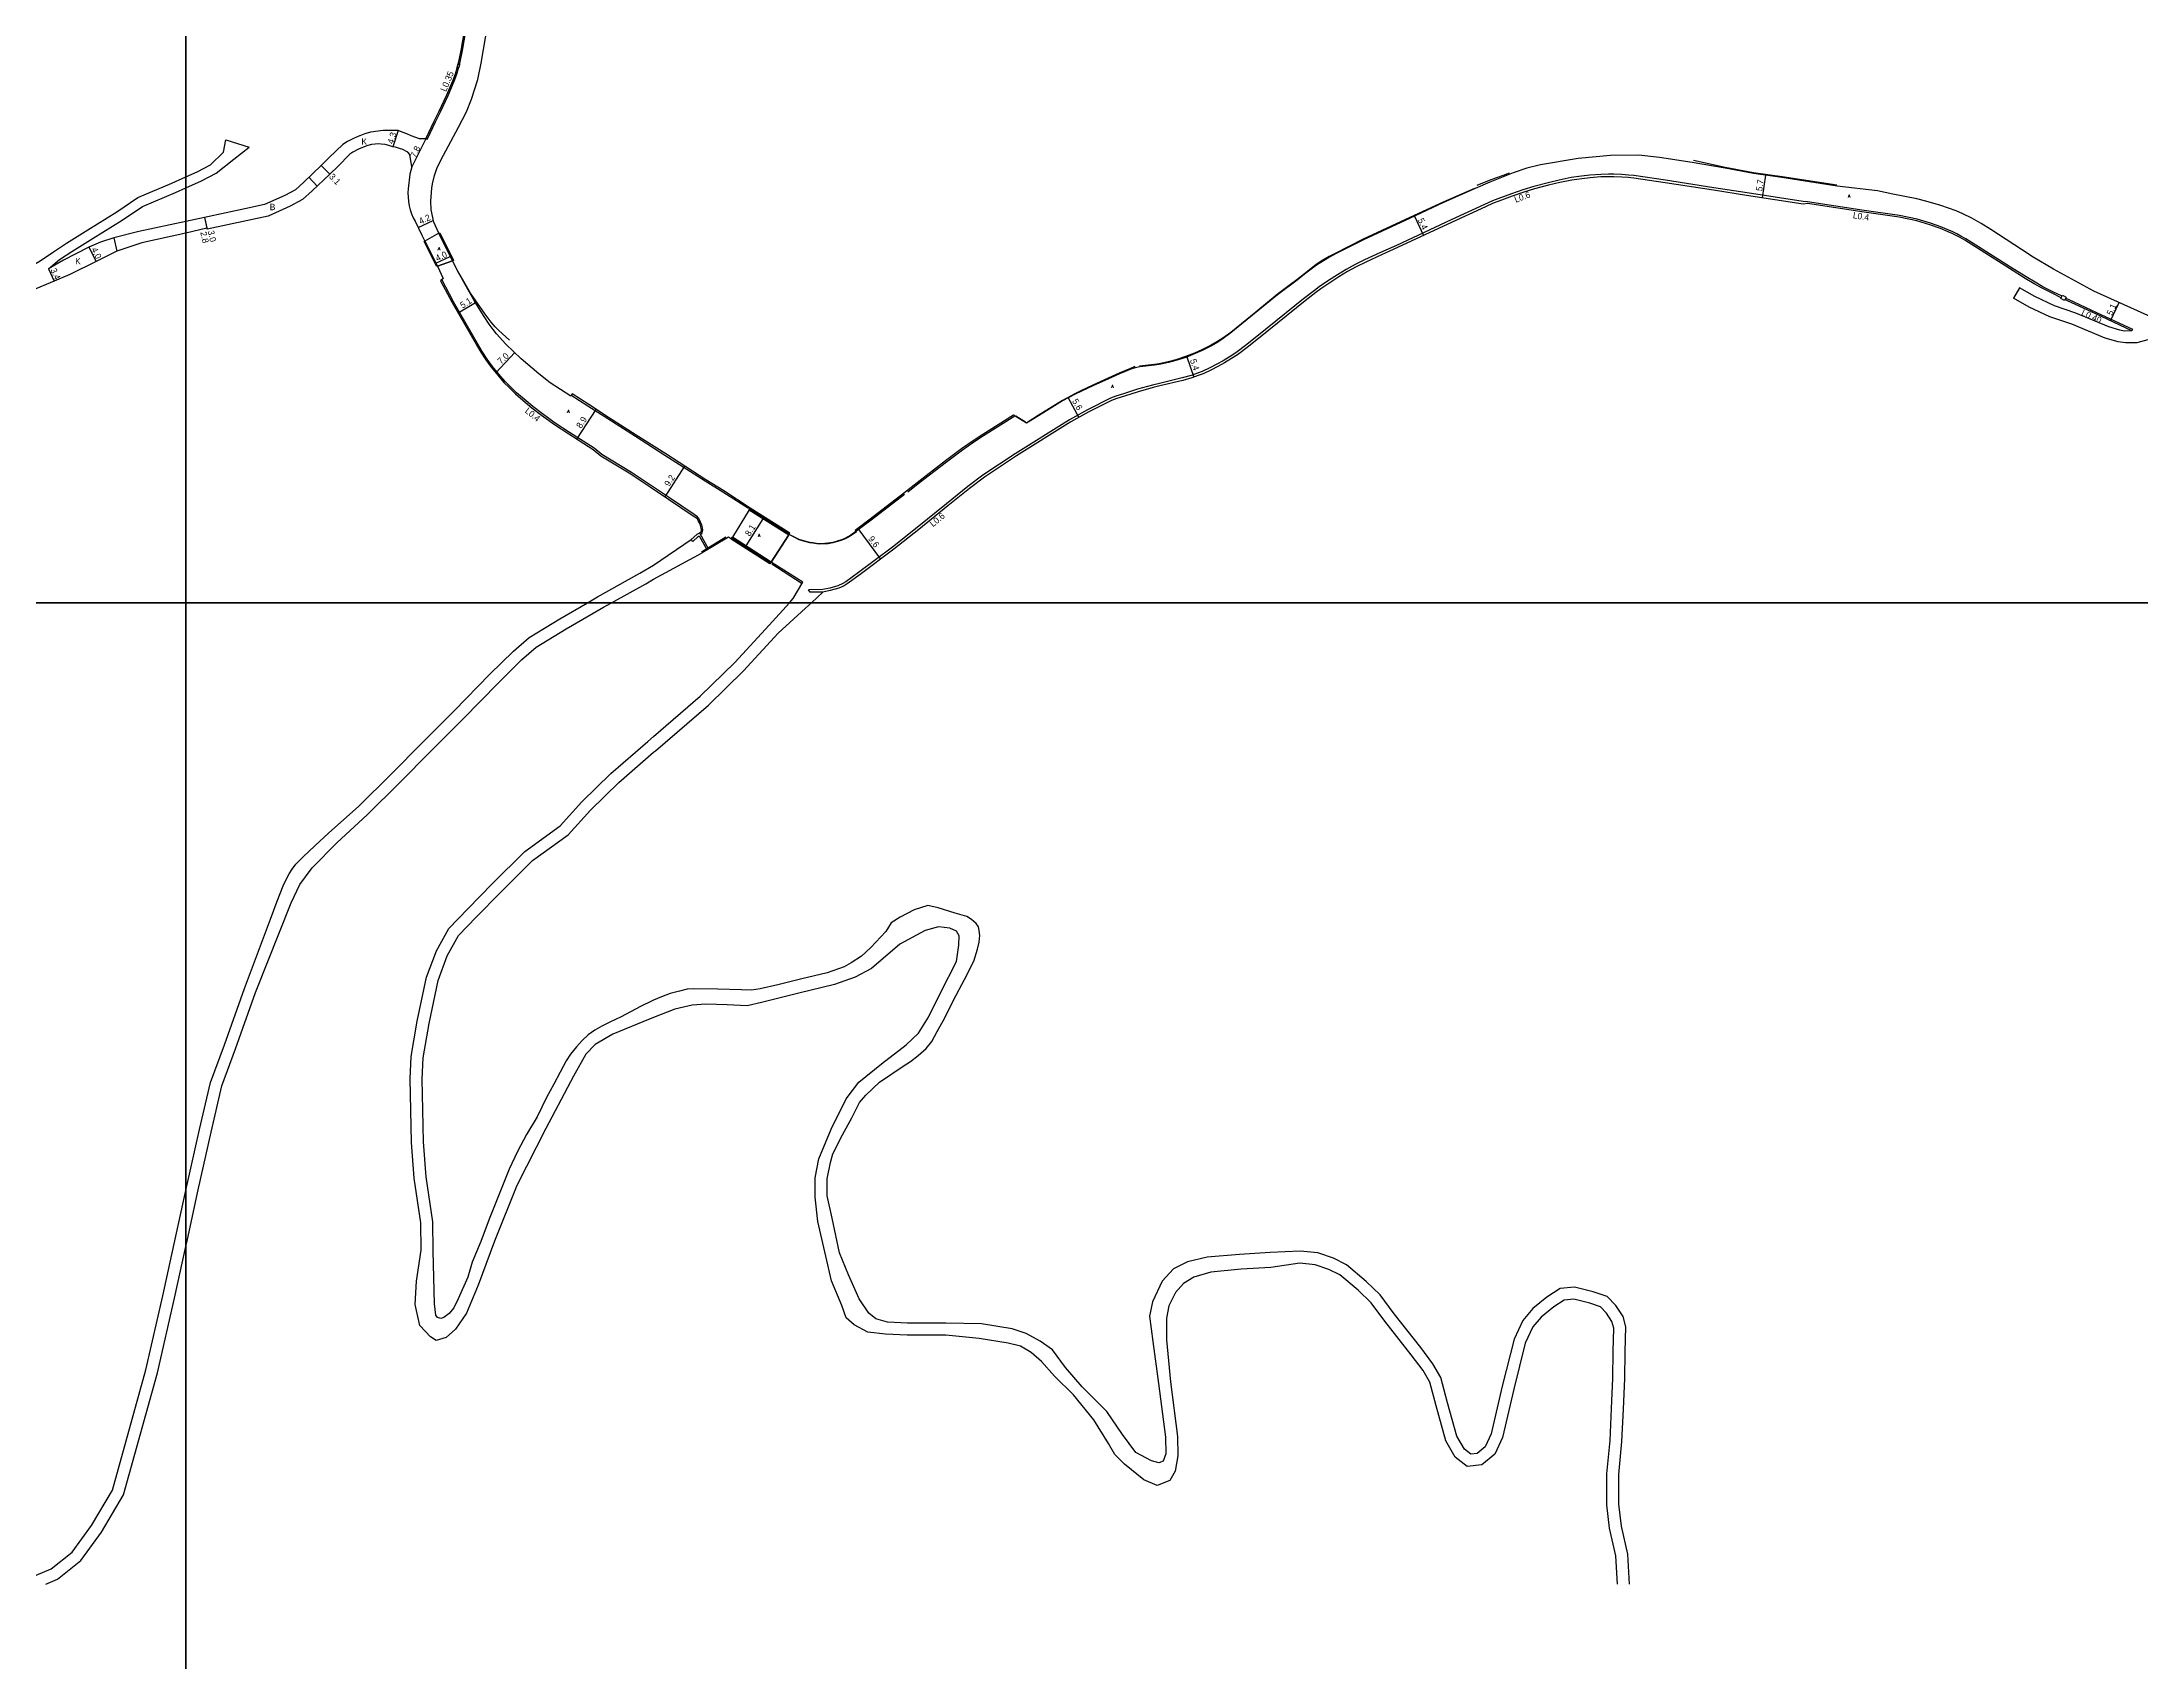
# Model space of a CAD drawing. Header units: metres. Extents: x -20000 to -16000, y -99000 to -96000.
# Drawn here: x -18436 to -17908, y -98066 to -97659 of the extents above; entities that cross this region are included whole.
import ezdxf

# ---------------------------------------------------------------- set-up
doc = ezdxf.new("R2010")
doc.units = ezdxf.units.M
doc.header["$LTSCALE"] = 2.5
for name, color, linetype in [('側溝・桝', 7, 'Continuous'), ('図郭', 7, 'Continuous'), ('幅員', 7, 'Continuous'), ('歩道・分離帯・安全施設', 7, 'Continuous'), ('舗装', 7, 'Continuous'), ('道路', 7, 'Continuous')]:
    doc.layers.add(name, color=color, linetype=linetype)
doc.styles.get("Standard").update_dxf_attribs({"font": ''})
doc.styles.add('YOKO_DECO', font='txt.shx', dxfattribs={"bigfont": 'extfont.shx'})
doc.styles.get('Standard').set_extended_font_data('@MS PGothic')

msp = doc.modelspace()

# ---------------------------------------------------------------- linework, layer by layer
at = {"layer": '側溝・桝'}
for points in [[(-18331.25, -97664.72), (-18331.19, -97664.53), (-18330.51, -97661.27), (-18329.67, -97656.42), (-18328.57, -97648.32), (-18328.95, -97648.26)], [(-18331.49, -97665.53), (-18331.56, -97665.76), (-18331.97, -97667.28), (-18332.68, -97669.06), (-18334.13, -97672.63), (-18336.12, -97676.76), (-18337.35, -97679.23), (-18339.33, -97683.49), (-18339.4, -97683.62), (-18339.73, -97683.46)], [(-17928.45, -97722.98), (-17930.73, -97721.86), (-17933.25, -97720.62), (-17935.2, -97719.47), (-17937.45, -97718.13), (-17941.42, -97715.66), (-17948.53, -97711.12), (-17952.64, -97708.55), (-17953.85, -97707.87), (-17954.86, -97707.34), (-17955.91, -97706.83), (-17956.89, -97706.39), (-17958.89, -97705.58), (-17961.51, -97704.65), (-17964.87, -97703.66), (-17969.31, -97702.72), (-17978.15, -97701.42), (-17992.41, -97699.24), (-17993.53, -97699.18), (-18007.61, -97697.04), (-18015.93, -97695.73), (-18028.11, -97693.85), (-18036.04, -97692.66), (-18037.41, -97692.53), (-18039.08, -97692.41), (-18041.1, -97692.33), (-18042.4, -97692.35), (-18044.4, -97692.39), (-18047.11, -97692.57), (-18049.23, -97692.82), (-18051.8, -97693.18), (-18054.84, -97693.8), (-18057.64, -97694.47), (-18061.17, -97695.43), (-18063.93, -97696.25), (-18066.85, -97697.23), (-18070.23, -97698.48), (-18071.63, -97699.03), (-18073.63, -97699.92), (-18082, -97703.81), (-18095.76, -97710.21), (-18099.77, -97712), (-18103.73, -97713.87), (-18106.11, -97715.05), (-18108.38, -97716.25), (-18110.59, -97717.59), (-18112.83, -97719.06), (-18115.13, -97720.61), (-18116.34, -97721.52), (-18119.1, -97723.67), (-18128.24, -97731.03), (-18133.35, -97735.09), (-18136.09, -97737.21), (-18137.5, -97738.14), (-18139.25, -97739.22), (-18140.9, -97740.08), (-18142.65, -97741), (-18144.58, -97741.89), (-18145.76, -97742.35), (-18147.36, -97742.9), (-18149.58, -97743.53), (-18155.32, -97744.88), (-18157.05, -97745.34), (-18160.8, -97746.37), (-18164.31, -97747.47), (-18166.26, -97748.13), (-18167.59, -97748.64), (-18173.38, -97751.5), (-18177.91, -97754.03), (-18191.57, -97762.59), (-18199.69, -97767.92), (-18203.45, -97770.78), (-18208.86, -97775.19), (-18216.2, -97781.12), (-18222.42, -97786.05), (-18230.91, -97792.4), (-18234.11, -97794.76), (-18234.88, -97795.17), (-18236.14, -97795.78), (-18238.18, -97796.36), (-18239.95, -97796.69), (-18243.53, -97796.76)], [(-18270.85, -97779.32), (-18270.99, -97779.03), (-18271.18, -97778.73), (-18271.42, -97778.4), (-18272.24, -97777.83), (-18278.44, -97773.67), (-18287.98, -97767.27), (-18295.49, -97762.76), (-18297.42, -97761.17), (-18303.55, -97757.22), (-18307.16, -97754.89), (-18310.39, -97752.55), (-18312.83, -97750.69), (-18314.51, -97749.29), (-18316.9, -97747.22), (-18318.49, -97745.68), (-18319.78, -97744.4), (-18321.32, -97742.58), (-18322.98, -97740.61), (-18324.32, -97738.76), (-18325.52, -97736.87), (-18326.37, -97735.42), (-18332.72, -97724.36), (-18335.69, -97718.8)], [(-17927.56, -97723.43), (-17926.91, -97723.75), (-17919.75, -97727.05), (-17910.74, -97731.29), (-17910.8, -97731.41)], [(-17910.8, -97731.41), (-17910.93, -97731.66)], [(-18270.71, -97782.82), (-18270.32, -97782.62), (-18270.11, -97781.69), (-18270.17, -97781.22), (-18270.26, -97780.83), (-18270.36, -97780.45), (-18270.49, -97780.06), (-18270.66, -97779.73)], [(-18272.58, -97784.58), (-18272.98, -97784.09)], [(-18272.58, -97784.58), (-18271.24, -97783.36), (-18270.98, -97783.23), (-18269, -97786.77)], [(-18270.9, -97782.47), (-18268.63, -97786.54)], [(-18239.89, -97797.31), (-18243.09, -97797.37), (-18243.53, -97796.76)]]:
    msp.add_lwpolyline(points, dxfattribs=at)
for points in [[(-18331.61, -97664.61), (-18331.2, -97664.73), (-18331.44, -97665.54), (-18331.85, -97665.42)], [(-17928.33, -97722.73), (-17927.43, -97723.18), (-17927.85, -97724.02), (-17928.75, -97723.57)], [(-18271.02, -97779.9), (-18270.66, -97779.73), (-18270.85, -97779.32), (-18271.21, -97779.49)]]:
    msp.add_lwpolyline(points, close=True, dxfattribs=at)
at = {"layer": '図郭'}
for points in [[(-19200, -97800), (-18400, -97800), (-18400, -97200), (-19200, -97200)], [(-18400, -97800), (-17600, -97800), (-17600, -97200), (-18400, -97200)], [(-19200, -98400), (-18400, -98400), (-18400, -97800), (-19200, -97800)], [(-18400, -98400), (-17600, -98400), (-17600, -97800), (-18400, -97800)]]:
    msp.add_lwpolyline(points, close=True, dxfattribs=at)
at = {"layer": '幅員', "flags": 128}
for points in [[(-18346.66, -97681.31), (-18347.98, -97685.41)], [(-18339.73, -97683.46), (-18343.18, -97690.46)], [(-18366, -97690.1), (-18363.85, -97692.33)]]:
    msp.add_lwpolyline(points, dxfattribs=at)
at = {"layer": '幅員'}
for points in [[(-18003.69, -97698.27), (-18002.85, -97692.58)], [(-18395.34, -97703.18), (-18394.69, -97706.11)], [(-18395.34, -97703.18), (-18394.74, -97705.92)], [(-18341.64, -97705.69), (-18337.85, -97703.98)], [(-18091.2, -97702.83), (-18088.93, -97707.72)], [(-18424.37, -97710.69), (-18422.6, -97714.27)], [(-18337.17, -97714.71), (-18333.58, -97712.96)], [(-18434.51, -97716.12), (-18433.08, -97719.21)], [(-18331.56, -97727.18), (-18327.25, -97724.53)], [(-17916.22, -97729.17), (-17914.11, -97724.54)], [(-18322.14, -97742.22), (-18317.36, -97737.13)], [(-18148.41, -97738.22), (-18146.67, -97743.33)], [(-18178.25, -97748.55), (-18175.53, -97753.42)], [(-18301.72, -97758.87), (-18296.88, -97751.44)], [(-18279.58, -97773.39), (-18274.63, -97765.67)], [(-18259.21, -97785.74), (-18254.89, -97778.92)], [(-18231.15, -97781.37), (-18225.39, -97789.05)]]:
    msp.add_lwpolyline(points, dxfattribs=at)
at = {"layer": '歩道・分離帯・安全施設'}
for points in [[(-17985.01, -97695.09), (-17998.8, -97693), (-18005.97, -97691.94), (-18013.08, -97690.63), (-18021.11, -97688.86)], [(-18076.13, -97695.92), (-18083.98, -97699.36), (-18092.36, -97703.22), (-18104.07, -97708.66), (-18111.15, -97712.21), (-18112.65, -97713.02), (-18114.66, -97714.21), (-18115.95, -97715.05), (-18118.88, -97717.33), (-18120.8, -97718.85), (-18122.35, -97720.05), (-18125.76, -97722.53), (-18131.1, -97726.98), (-18134.66, -97729.9), (-18137.39, -97732.07), (-18139.36, -97733.51), (-18140.7, -97734.38), (-18142.34, -97735.32), (-18144.67, -97736.46), (-18146.51, -97737.27), (-18148.76, -97738.17), (-18151.23, -97738.96), (-18153.09, -97739.46), (-18155.41, -97740), (-18156.56, -97740.18), (-18160.29, -97740.59)], [(-18067.4, -97692.07), (-18068.92, -97692.62), (-18071.99, -97693.77), (-18075.5, -97695.19)], [(-18318.68, -97734.04), (-18321.39, -97731.59), (-18322.25, -97730.69), (-18323.27, -97729.52), (-18324.81, -97727.5), (-18327.3, -97723.88), (-18328.5, -97722.18), (-18330.19, -97719.3), (-18331.67, -97716.65), (-18332.93, -97714.25)], [(-18161.52, -97740.68), (-18162.59, -97741.13), (-18165.39, -97742.33), (-18169.11, -97744.01), (-18172.09, -97745.36), (-18174.92, -97746.68), (-18176.61, -97747.51), (-18179.7, -97749.21), (-18185.78, -97752.98), (-18188.67, -97754.83)], [(-18258.63, -97776.31), (-18265.01, -97772.22), (-18269.5, -97769.42), (-18279.6, -97762.99), (-18286.99, -97758.21), (-18293.95, -97753.77), (-18298.99, -97750.57), (-18303.2, -97747.89)], [(-18191.66, -97753.15), (-18199.49, -97758.07), (-18201.94, -97759.65), (-18204.83, -97761.67), (-18208.86, -97764.67), (-18215.94, -97770.16), (-18218.55, -97772.18)], [(-18189, -97754.67), (-18191.4, -97753.13)], [(-18248.42, -97782.77), (-18258.39, -97776.38)], [(-18219.43, -97772.83), (-18227.79, -97779.28), (-18231.58, -97782.12), (-18232.84, -97783.01), (-18233.67, -97783.48), (-18234.56, -97783.93), (-18235.45, -97784.26), (-18237.44, -97784.86), (-18238.62, -97785.06), (-18239.44, -97785.15), (-18240.7, -97785.18), (-18241.47, -97785.12), (-18242.42, -97784.99), (-18243.16, -97784.88), (-18244.47, -97784.55), (-18245.86, -97784.08), (-18248.18, -97782.92)], [(-18270.45, -97787.2), (-18264.29, -97783.48)], [(-18262.99, -97783.64), (-18253.04, -97790.03)], [(-18252.71, -97790.24), (-18245.35, -97795)]]:
    msp.add_lwpolyline(points, dxfattribs=at)
at = {"layer": '舗装'}
for points in [[(-18369.08, -97693.08), (-18367.01, -97695.29)], [(-18336.43, -97707.14), (-18339.96, -97709.14)], [(-18333.02, -97714.12), (-18336.8, -97715.45)], [(-18258.44, -97776.67), (-18262.63, -97783.55)], [(-18248.49, -97782.97), (-18252.93, -97789.77)]]:
    msp.add_lwpolyline(points, dxfattribs=at)
at = {"layer": '舗装', "flags": 128}
msp.add_lwpolyline([(-18418.16, -97708.3), (-18417.37, -97711.69)], dxfattribs=at)
at = {"layer": '道路'}
for points in [[(-17905.2, -97728.58), (-17920.41, -97721.68), (-17930.57, -97716.22), (-17935.68, -97713.15), (-17938.67, -97711.25), (-17946.34, -97706.18), (-17948.76, -97704.71), (-17951.13, -97703.4), (-17953.34, -97702.31), (-17955.08, -97701.52), (-17958.88, -97700.2), (-17962.71, -97699.09), (-17964.92, -97698.54), (-17970.99, -97697.32), (-17974.84, -97696.52), (-17984.99, -97695.29), (-17998.84, -97693.18), (-18006, -97692.11), (-18013.14, -97690.82), (-18021.39, -97689.34), (-18029.59, -97688.1), (-18034.81, -97687.5), (-18041.93, -97687.59), (-18050.05, -97688.37), (-18059.5, -97689.99), (-18062.98, -97690.83), (-18066.43, -97691.98), (-18072.24, -97694.28), (-18075.98, -97695.92), (-18083.92, -97699.47), (-18092.29, -97703.34), (-18104, -97708.8), (-18111.05, -97712.35), (-18112.57, -97713.16), (-18115.85, -97715.2), (-18118.81, -97717.4), (-18120.72, -97718.94), (-18125.65, -97722.64), (-18134.62, -97729.95), (-18137.33, -97732.14), (-18139.28, -97733.63), (-18140.62, -97734.49), (-18142.24, -97735.47), (-18144.59, -97736.64), (-18148.69, -97738.34), (-18151.18, -97739.14), (-18153.03, -97739.6), (-18155.36, -97740.12), (-18156.53, -97740.31), (-18160.26, -97740.72), (-18161.45, -97740.98), (-18162.52, -97741.29), (-18165.33, -97742.47), (-18169.05, -97744.14), (-18172.02, -97745.49), (-18174.86, -97746.8), (-18176.53, -97747.61), (-18179.64, -97749.31), (-18185.71, -97753.07), (-18188.73, -97754.91), (-18191.97, -97752.84), (-18199.72, -97757.74), (-18202.1, -97759.32), (-18205.05, -97761.37), (-18209.05, -97764.35), (-18216.18, -97769.87), (-18219.64, -97772.52), (-18228.01, -97778.97), (-18231.79, -97781.86), (-18231.46, -97782.19), (-18232.78, -97783.1), (-18233.62, -97783.58), (-18234.51, -97784.03), (-18235.41, -97784.37), (-18237.4, -97784.95), (-18238.59, -97785.16), (-18239.43, -97785.23), (-18240.7, -97785.25), (-18241.46, -97785.19), (-18242.43, -97785.06), (-18243.19, -97784.95), (-18244.48, -97784.63), (-18245.89, -97784.16), (-18248.41, -97782.84), (-18248.49, -97782.97), (-18258.44, -97776.67), (-18258.15, -97776.2), (-18264.82, -97771.9), (-18269.3, -97769.09), (-18279.39, -97762.62), (-18286.8, -97757.88), (-18293.78, -97753.46), (-18298.76, -97750.22), (-18302.88, -97747.53), (-18303.27, -97748.12), (-18308.41, -97744.75), (-18311.33, -97742.5), (-18315.71, -97738.69), (-18319.59, -97735.04), (-18321.9, -97732.4), (-18322.78, -97731.34), (-18323.77, -97730.02), (-18325.22, -97727.84), (-18327.55, -97724.04), (-18330.22, -97719.32), (-18331.69, -97716.67), (-18332.95, -97714.25), (-18333.02, -97714.12), (-18336.43, -97707.14), (-18337.67, -97704.38), (-18338.34, -97701.26), (-18338.42, -97699.06), (-18338.21, -97695.84), (-18338.02, -97694.72), (-18337.56, -97692.67), (-18336.95, -97690.92), (-18335.96, -97688.82), (-18331.51, -97680.5), (-18329.52, -97676.68), (-18328.25, -97673.48), (-18326.66, -97668.54), (-18325.82, -97664.4), (-18321.9, -97641.83)], [(-18328.95, -97648.26), (-18330.04, -97656.36), (-18330.88, -97661.2), (-18331.56, -97664.44), (-18331.93, -97665.66), (-18332.33, -97667.16), (-18333.03, -97668.92), (-18334.48, -97672.48), (-18336.46, -97676.59), (-18337.69, -97679.06), (-18339.67, -97683.32), (-18339.73, -97683.46)], [(-18343.18, -97690.46), (-18343.45, -97691.38), (-18343.7, -97692.35), (-18344.12, -97696.02), (-18344.19, -97697.03), (-18344.18, -97698.08), (-18344.08, -97699.15), (-18343.9, -97700.23), (-18343.63, -97701.29), (-18343.28, -97702.3), (-18342.86, -97703.26), (-18342.38, -97704.16), (-18340.71, -97707.6), (-18339.96, -97709.14), (-18336.8, -97715.45), (-18335.37, -97718.5), (-18335.98, -97719.09), (-18333.07, -97724.55), (-18326.71, -97735.62), (-18325.86, -97737.08), (-18324.65, -97738.98), (-18323.3, -97740.85), (-18321.62, -97742.83), (-18320.08, -97744.67), (-18318.77, -97745.96), (-18317.17, -97747.51), (-18314.77, -97749.59), (-18313.08, -97751), (-18310.63, -97752.87), (-18307.38, -97755.22), (-18303.77, -97757.56), (-18297.65, -97761.49), (-18295.72, -97763.09), (-18288.19, -97767.61), (-18278.67, -97774), (-18272.47, -97778.15), (-18271.71, -97778.69), (-18271.52, -97778.95), (-18271.34, -97779.23), (-18271.21, -97779.49), (-18271.02, -97779.9), (-18270.86, -97780.21), (-18270.74, -97780.56), (-18270.64, -97780.92), (-18270.57, -97781.29), (-18270.51, -97781.67), (-18270.66, -97782.35), (-18271.6, -97782.84), (-18272.98, -97784.09)], [(-17910.93, -97731.66), (-17919.92, -97727.43), (-17927.09, -97724.13), (-17927.74, -97723.8), (-17927.85, -97724.02), (-17928.75, -97723.57), (-17928.64, -97723.36), (-17930.91, -97722.23), (-17933.44, -97720.99), (-17935.41, -97719.83), (-17937.67, -97718.49), (-17941.64, -97716.01), (-17948.75, -97711.48), (-17952.86, -97708.91), (-17954.05, -97708.24), (-17955.05, -97707.71), (-17956.09, -97707.21), (-17957.06, -97706.77), (-17959.03, -97705.97), (-17961.64, -97705.05), (-17964.97, -97704.07), (-17969.38, -97703.14), (-17978.21, -97701.83), (-17992.41, -97699.66), (-17993.53, -97699.81), (-18007.71, -97697.66), (-18016.03, -97696.35), (-18028.21, -97694.47), (-18036.11, -97693.28), (-18037.47, -97693.15), (-18039.12, -97693.04), (-18041.11, -97692.96), (-18042.39, -97692.98), (-18044.37, -97693.02), (-18047.05, -97693.2), (-18049.15, -97693.45), (-18051.69, -97693.8), (-18054.71, -97694.42), (-18057.49, -97695.08), (-18061, -97696.03), (-18063.74, -97696.85), (-18066.65, -97697.82), (-18070.01, -97699.06), (-18071.39, -97699.61), (-18073.37, -97700.49), (-18081.74, -97704.37), (-18095.5, -97710.78), (-18099.51, -97712.57), (-18103.46, -97714.43), (-18105.82, -97715.61), (-18108.07, -97716.79), (-18110.26, -97718.12), (-18112.48, -97719.58), (-18114.76, -97721.12), (-18115.96, -97722.02), (-18118.71, -97724.16), (-18127.85, -97731.52), (-18132.96, -97735.59), (-18135.73, -97737.72), (-18137.17, -97738.67), (-18138.94, -97739.76), (-18140.6, -97740.64), (-18142.37, -97741.56), (-18144.33, -97742.47), (-18145.54, -97742.94), (-18147.17, -97743.5), (-18149.43, -97744.14), (-18155.17, -97745.49), (-18156.89, -97745.94), (-18160.62, -97746.97), (-18164.11, -97748.06), (-18166.05, -97748.72), (-18167.34, -97749.22), (-18173.09, -97752.06), (-18177.59, -97754.57), (-18191.24, -97763.12), (-18199.32, -97768.43), (-18203.06, -97771.27), (-18208.46, -97775.68), (-18215.81, -97781.61), (-18222.04, -97786.54), (-18230.53, -97792.91), (-18233.77, -97795.29), (-18234.59, -97795.73), (-18235.92, -97796.37), (-18238.04, -97796.97), (-18239.89, -97797.31)], [(-18282.44, -97790.6), (-18272.98, -97784.09)], [(-18244.95, -97794.84), (-18252.93, -97789.77), (-18262.63, -97783.55), (-18262.9, -97783.99), (-18263.61, -97783.54), (-18270.21, -97787.49)], [(-18282.44, -97794.07), (-18270.21, -97787.49)], [(-18242.76, -97800), (-18239.89, -97797.31)]]:
    msp.add_lwpolyline(points, dxfattribs=at)
at = {"layer": '道路', "flags": 128}
for points in [[(-18341.33, -97683.47), (-18343.39, -97682.65), (-18344.48, -97682.2), (-18345.68, -97681.74), (-18346.66, -97681.31), (-18350.41, -97681.32), (-18353.63, -97681.79), (-18355, -97682.14), (-18356.33, -97682.64), (-18356.37, -97682.65), (-18357.91, -97683.33), (-18359.4, -97684.1), (-18360.59, -97684.85), (-18363.97, -97688.13), (-18366, -97690.1), (-18370.35, -97694.31), (-18372.47, -97696.23), (-18375.11, -97697.66), (-18380.23, -97699.96), (-18385.2, -97701.02), (-18400, -97704.18)], [(-18400, -97693), (-18397.15, -97691.73), (-18393.82, -97689.93), (-18390.53, -97686.81), (-18389.97, -97683.7)], [(-18343.18, -97690.46), (-18343.73, -97687.36), (-18344.19, -97686.81), (-18344.55, -97686.59), (-18345.49, -97686.11), (-18346.28, -97685.85), (-18347.3, -97685.54), (-18347.98, -97685.41), (-18349, -97685.08), (-18349.92, -97684.88), (-18350.89, -97684.75), (-18351.61, -97684.69), (-18352.4, -97684.75), (-18353.39, -97684.89), (-18354.3, -97685.08), (-18355.21, -97685.43), (-18356.63, -97686.06), (-18358.01, -97686.79), (-18358.81, -97687.31), (-18361.81, -97690.36), (-18363.85, -97692.33), (-18368.3, -97696.5), (-18370.72, -97698.7), (-18373.78, -97700.35), (-18379.3, -97702.83), (-18394.69, -97706.11), (-18394.74, -97705.92), (-18400, -97707.1)], [(-18400, -97695.74), (-18396.05, -97693.97), (-18392.44, -97692.03), (-18387.99, -97688.54), (-18384.13, -97685.55)], [(-18389.97, -97683.7), (-18384.13, -97685.55)], [(-18339.73, -97683.46), (-18341.33, -97683.47)], [(-18439.79, -97715.96), (-18436.62, -97714.11), (-18433.29, -97711.79), (-18430.01, -97709.61), (-18424.62, -97706.29), (-18417.41, -97701.74), (-18412.09, -97698.19), (-18403.58, -97694.59), (-18400, -97693)], [(-18434.51, -97716.12), (-18431.78, -97713.79), (-18428.67, -97711.72), (-18423.31, -97708.42), (-18416.05, -97703.83), (-18410.9, -97700.4), (-18402.59, -97696.89), (-18400, -97695.74)], [(-18400, -97707.1), (-18411.08, -97709.6), (-18417.37, -97711.69), (-18422.6, -97714.27), (-18429.15, -97717.54), (-18433.08, -97719.21), (-18438.75, -97721.56)], [(-18400, -97704.18), (-18411.87, -97706.71), (-18418.16, -97708.3), (-18421.44, -97709.44), (-18424.37, -97710.69), (-18430.8, -97713.89), (-18434.51, -97716.12)], [(-17939.17, -97720.85), (-17940.65, -97723.47)], [(-17905.94, -97733.7), (-17909.68, -97734.67), (-17912.53, -97734.68), (-17914.3, -97734.45), (-17917.63, -97733.51), (-17926.01, -97730.01), (-17931.48, -97728.16), (-17936.68, -97725.71), (-17940.65, -97723.47)], [(-17910.93, -97731.66), (-17912.85, -97731.77), (-17913.94, -97731.53), (-17916.65, -97730.67), (-17924.95, -97727.2), (-17930.36, -97725.37), (-17935.3, -97723.04), (-17939.17, -97720.85)], [(-18299.1, -97800), (-18296.56, -97798.52), (-18285.9, -97792.61), (-18282.44, -97790.6)], [(-18293.04, -97800), (-18284.41, -97795.22), (-18282.44, -97794.07)], [(-18248.29, -97800), (-18247.36, -97798.97), (-18244.95, -97794.84)], [(-18400, -97961.73), (-18399.63, -97960.04), (-18396.91, -97947.57), (-18393.69, -97933.03), (-18390.94, -97921.4), (-18387.52, -97912.08), (-18382.5, -97897.98), (-18373.55, -97875.37), (-18371.39, -97870.77), (-18368.26, -97866.63), (-18362.01, -97860.21), (-18354.47, -97853.28), (-18346.4, -97845.3), (-18338.33, -97837.18), (-18330.4, -97829.27), (-18321.47, -97820.1), (-18315.62, -97814.38), (-18311.98, -97811.19), (-18304.45, -97806.59), (-18295.08, -97801.13), (-18293.04, -97800)], [(-18400, -97947.67), (-18399.84, -97946.94), (-18396.61, -97932.37), (-18393.82, -97920.53), (-18390.34, -97911.06), (-18385.31, -97896.92), (-18378.71, -97879.52), (-18377.1, -97875.03), (-18375.57, -97871.16), (-18374.74, -97869.35), (-18374.04, -97868.15), (-18373.29, -97866.97), (-18372.38, -97865.68), (-18370.56, -97863.86), (-18367.56, -97861.07), (-18364.18, -97857.93), (-18356.54, -97851.11), (-18348.51, -97843.17), (-18340.47, -97835.07), (-18332.54, -97827.16), (-18323.59, -97817.98), (-18317.66, -97812.17), (-18313.76, -97808.76), (-18305.99, -97804.02), (-18299.1, -97800)], [(-18282.44, -97837.58), (-18282, -97837.21), (-18268.69, -97825.73), (-18259.89, -97817.13), (-18251.17, -97807.61), (-18244.24, -97801.38), (-18242.76, -97800)], [(-18282.44, -97833.62), (-18270.72, -97823.52), (-18262.04, -97815.04), (-18253.39, -97805.6), (-18248.29, -97800)], [(-18282.44, -97904.21), (-18285.17, -97905.28), (-18292.73, -97908.43), (-18297.15, -97911.01), (-18299.5, -97913.48), (-18302.6, -97918.93), (-18309.51, -97932.12), (-18316.8, -97946.41), (-18322.44, -97960.46), (-18326.58, -97971.52), (-18329.51, -97978.48), (-18332.23, -97982.54), (-18334.59, -97984.66), (-18337.12, -97985.35), (-18338.52, -97984.48), (-18341.21, -97981.59), (-18342.37, -97976.31), (-18342.03, -97970.52), (-18340.84, -97962.71), (-18340.94, -97955.82), (-18342.6, -97944.57), (-18343.3, -97935.63), (-18343.43, -97927.51), (-18343.62, -97919.66), (-18343.35, -97914.01), (-18341.85, -97905.16), (-18339.5, -97894.08), (-18337.05, -97887.48), (-18333.95, -97881.82), (-18329.18, -97876.88), (-18323.07, -97870.67), (-18314.8, -97862.48), (-18305.94, -97856.06), (-18300.51, -97850.01), (-18293.24, -97842.94), (-18283.87, -97834.86), (-18282.44, -97833.62)], [(-18282.44, -97899.87), (-18282.8, -97900.03), (-18285.74, -97901.47), (-18290.59, -97904.07), (-18293.47, -97905.42), (-18295.47, -97906.37), (-18297.26, -97907.45), (-18298.94, -97908.59), (-18300.43, -97910.02), (-18301.81, -97911.58), (-18303.37, -97913.45), (-18304.46, -97915.08), (-18305.91, -97917.95), (-18307.55, -97920.99), (-18309.37, -97924.31), (-18311.68, -97929.16), (-18314.41, -97933.59), (-18316.65, -97937.92), (-18318.74, -97942.37), (-18321.3, -97948.66), (-18323.75, -97954.91), (-18325.89, -97960.5), (-18328.06, -97965.73), (-18329.18, -97969.44), (-18331.54, -97974.9), (-18332.66, -97977.17), (-18333.82, -97978.58), (-18335.16, -97979.58), (-18335.94, -97979.85), (-18336.75, -97979.65), (-18337.18, -97979.03), (-18337.55, -97976.19), (-18337.84, -97962.91), (-18337.95, -97955.58), (-18339.61, -97944.23), (-18340.3, -97935.49), (-18340.43, -97927.45), (-18340.62, -97919.7), (-18340.36, -97914.33), (-18338.9, -97905.72), (-18336.61, -97894.92), (-18334.31, -97888.73), (-18331.51, -97883.62), (-18327.04, -97878.98), (-18320.94, -97872.79), (-18312.85, -97864.77), (-18303.92, -97858.3), (-18298.34, -97852.09), (-18291.22, -97845.15), (-18282.44, -97837.58)], [(-18238, -97940.64), (-18237.4, -97938.51), (-18234.95, -97933.72), (-18232.6, -97929.41), (-18230.66, -97925.61), (-18229.07, -97923.7), (-18225.68, -97920.47), (-18219.71, -97916.45), (-18217.84, -97915.27), (-18215.94, -97913.74), (-18213.97, -97912.04), (-18212.48, -97910.24), (-18211.18, -97907.75), (-18209.27, -97904.34), (-18207.07, -97899.89), (-18204.3, -97894.64), (-18201.99, -97890.07), (-18201.01, -97887.04), (-18200.61, -97885.31), (-18200.48, -97883.58), (-18200.59, -97882.33), (-18200.76, -97881.48), (-18201.35, -97880.6), (-18202.55, -97879.58), (-18203.73, -97878.85), (-18206.64, -97877.98), (-18210.94, -97876.67), (-18213.51, -97876.08), (-18216.93, -97877.14), (-18220.48, -97879), (-18222.77, -97880.47), (-18224.05, -97882.64), (-18227.87, -97886.62), (-18230.18, -97888.81), (-18232.83, -97890.52), (-18234.57, -97891.52), (-18238.84, -97893.04), (-18245.21, -97894.55), (-18251.2, -97896.05), (-18255.7, -97897.04), (-18257.87, -97897.38), (-18260.38, -97897.26), (-18266.28, -97897.12), (-18272.47, -97896.99), (-18274, -97897.13), (-18275.96, -97897.65), (-18278.31, -97898.19), (-18280.45, -97899.03), (-18282.44, -97899.87)], [(-18218.93, -97911.07), (-18215.89, -97908.19), (-18213.37, -97904.13), (-18210.29, -97897.86), (-18206.28, -97890.18), (-18205.69, -97886.04), (-18205.68, -97883.7), (-18206.33, -97882.54), (-18208, -97881.76), (-18210.83, -97881.41), (-18214.18, -97882.39), (-18220.57, -97885.78), (-18227.72, -97891.88), (-18231.8, -97894.05), (-18236.99, -97895.97), (-18245.95, -97898.12), (-18255.33, -97900.48), (-18258.96, -97901.33), (-18263.92, -97901.04), (-18269.3, -97900.89), (-18272.74, -97901.12), (-18277.12, -97902.12), (-18282.44, -97904.21)], [(-18040.18, -98046.59), (-18040.58, -98039.51), (-18042.18, -98032.54), (-18042.83, -98026.72), (-18042.88, -98018.9), (-18042.04, -98010.54), (-18041.7, -98002.49), (-18041.33, -97994.89), (-18041.29, -97988.16), (-18041.12, -97982.28), (-18041.56, -97980.58), (-18042.93, -97978.51), (-18044.43, -97976.94), (-18047.15, -97976), (-18051.16, -97975.03), (-18053.57, -97975.27), (-18056.16, -97976.95), (-18059.38, -97979.5), (-18061.42, -97981.99), (-18063.36, -97986.06), (-18066.22, -97997.59), (-18069.09, -98009.79), (-18071, -98013.94), (-18074.24, -98016.66), (-18077.94, -98017.08), (-18080.98, -98014.69), (-18083.33, -98010.6), (-18085.78, -98001.8), (-18087.35, -97995.82), (-18089.06, -97992.92), (-18092.01, -97988.96), (-18098.69, -97980.51), (-18102.06, -97975.95), (-18105.4, -97972.76), (-18109.98, -97968.9), (-18112.76, -97967.51), (-18116.13, -97966.34), (-18120.05, -97965.95), (-18127.29, -97967.07), (-18134.8, -97967.43), (-18142.41, -97968.19), (-18146.68, -97969.44), (-18149.28, -97971.05), (-18151.29, -97973.29), (-18152.93, -97976.65), (-18153.54, -97979.77), (-18153.53, -97985.22), (-18152.54, -97995.8), (-18150.81, -98009.49), (-18150.69, -98014.36), (-18151.34, -98018.23), (-18152.66, -98020.55), (-18155.9, -98021.84), (-18159.2, -98020.37), (-18164.06, -98016.47), (-18166.53, -98014.07), (-18168.09, -98011.29), (-18171.8, -98005.3), (-18176.91, -97999.05), (-18181.71, -97994.35), (-18184.95, -97990.7), (-18187.59, -97988.41), (-18190.27, -97986.81), (-18193.33, -97986.03), (-18200.59, -97984.89), (-18209.01, -97984.05), (-18218.69, -97984.01), (-18224.13, -97983.77), (-18228.63, -97983.28), (-18232.01, -97981.47), (-18234.06, -97979.68), (-18235.11, -97976.61), (-18237.73, -97970.42), (-18239.15, -97964.2), (-18241.2, -97955.47), (-18241.82, -97949.34), (-18241.86, -97944.5), (-18240.88, -97939.76), (-18237.82, -97932.25), (-18234.09, -97924.63), (-18230.86, -97920.5), (-18225.19, -97915.87), (-18218.93, -97911.07)], [(-18037.17, -98046.59), (-18037.6, -98039.09), (-18039.21, -98032.04), (-18039.83, -98026.54), (-18039.88, -98019.04), (-18039.05, -98010.75), (-18038.7, -98002.62), (-18038.34, -97994.96), (-18038.29, -97988.21), (-18038.1, -97981.94), (-18038.79, -97979.34), (-18040.58, -97976.63), (-18042.77, -97974.34), (-18046.31, -97973.12), (-18050.95, -97971.99), (-18054.59, -97972.36), (-18057.91, -97974.51), (-18061.49, -97977.35), (-18063.97, -97980.37), (-18066.19, -97985.04), (-18069.14, -97996.89), (-18071.94, -98008.81), (-18073.45, -98012.08), (-18075.47, -98013.78), (-18077.05, -98013.96), (-18078.67, -98012.69), (-18080.54, -98009.43), (-18082.88, -98001.02), (-18084.55, -97994.65), (-18086.56, -97991.26), (-18089.62, -97987.13), (-18096.31, -97978.69), (-18099.8, -97973.95), (-18103.39, -97970.53), (-18108.32, -97966.38), (-18111.59, -97964.74), (-18115.48, -97963.39), (-18119.97, -97962.95), (-18127.47, -97963.27), (-18135.17, -97963.74), (-18143.28, -97964.42), (-18148.27, -97965.64), (-18151.81, -97967.38), (-18154.63, -97970.48), (-18157.05, -97975.71), (-18157.79, -97979.3), (-18157.01, -97985.62), (-18155.51, -97996.19), (-18153.8, -98009.72), (-18153.7, -98013.85), (-18154.41, -98015.72), (-18155.5, -98016.1), (-18157.31, -98015.66), (-18161.21, -98013.55), (-18164.63, -98009.02), (-18168.49, -98003.26), (-18174.7, -97997.01), (-18178.89, -97992.15), (-18182.16, -97987.76), (-18185.25, -97985.56), (-18188.81, -97983.65), (-18192.35, -97982.43), (-18200.02, -97981.24), (-18208.98, -97981.05), (-18218.62, -97981.01), (-18223.65, -97980.79), (-18226.56, -97979.96), (-18228.39, -97978.56), (-18230.75, -97974.9), (-18233.45, -97968.91), (-18235.72, -97963.32), (-18237.59, -97954.61), (-18238.83, -97949), (-18238.86, -97944.8), (-18238, -97940.64)], [(-18442.96, -98046.59), (-18442.43, -98046.33), (-18433.86, -98042.79), (-18428.6, -98038.57), (-18423.7, -98031.88), (-18418.47, -98022.97), (-18410.05, -97992.79), (-18405.78, -97974.13), (-18402.51, -97959.18), (-18400, -97947.67)], [(-18435.22, -98046.59), (-18432.32, -98045.39), (-18426.41, -98040.66), (-18421.19, -98033.53), (-18415.68, -98024.15), (-18407.14, -97993.52), (-18402.85, -97974.79), (-18400, -97961.73)]]:
    msp.add_lwpolyline(points, dxfattribs=at)
at = {"layer": '道路'}
for points in [[(-18333.02, -97714.12), (-18336.43, -97707.14), (-18339.96, -97709.14), (-18336.8, -97715.45)], [(-18333.02, -97714.12), (-18336.43, -97707.14), (-18336.19, -97707.02), (-18332.77, -97714)], [(-18339.96, -97709.14), (-18336.8, -97715.45), (-18336.96, -97715.53), (-18340.12, -97709.22)], [(-18258.44, -97776.67), (-18248.49, -97782.97), (-18248.19, -97782.5), (-18258.15, -97776.2)], [(-18248.49, -97782.97), (-18258.44, -97776.67), (-18262.63, -97783.55), (-18252.93, -97789.77)], [(-18262.63, -97783.55), (-18252.93, -97789.77), (-18253.24, -97790.26), (-18262.94, -97784.04)]]:
    msp.add_lwpolyline(points, close=True, dxfattribs=at)

# ---------------------------------------------------------------- texts
at = {"layer": '側溝・桝'}
for s, rotation, p in [('L0.35', 67.0569, (-18334.64, -97671.71)), ('L0.6', 20.5909, (-18065.74, -97699.51)), ('L0.4', 350.823, (-17981.09, -97703.36)), ('L0.40', 335, (-17923.74, -97727.66)), ('L0.4', 321.0143, (-18314.94, -97752.06)), ('L0.6', 39.5708, (-18212.22, -97781.06))]:
    msp.add_text(s, height=1.6, rotation=rotation, dxfattribs=at).set_placement(p)
at = {"layer": '幅員'}
for s, rotation, p in [('4.3', 72.1965, (-18347.91, -97684.85)), ('7.8', 63.8051, (-18342.25, -97688.35)), ('3.1', 314.0672, (-18364.15, -97693.08)), ('5.7', 82, (-18003.82, -97696.65)), ('4.2', 24, (-18341.03, -97704.96)), ('2.8', 282.4505, (-18396.4, -97706.94)), ('3.0', 282.4505, (-18394.53, -97706.63)), ('5.4', 295, (-18090.44, -97703.83)), ('4.0', 296.2806, (-18423.84, -97711.19)), ('4.0', 26, (-18336.81, -97714.27)), ('3.4', 294.9582, (-18434.12, -97716.38)), ('5.1', 32, (-18330.47, -97726.11)), ('5.1', 66, (-17915.85, -97727.97)), ('7.0', 43, (-18320.79, -97740.18)), ('5.4', 289, (-18147.67, -97739.06)), ('5.6', 299, (-18177.34, -97749.3)), ('8.9', 57, (-18300.68, -97756.36)), ('9.2', 57, (-18278.55, -97770.95)), ('8.1', 58, (-18258.26, -97783.45)), ('9.6', 307, (-18228.61, -97783.99))]:
    msp.add_text(s, height=1.6, rotation=rotation, dxfattribs=at).set_placement(p)
at = {"layer": '舗装'}
for s, p in [('K', (-18355.89, -97684.91)), ('B', (-18378.92, -97701.36)), ('K', (-18427.84, -97714.97))]:
    msp.add_text(s, height=1.6, dxfattribs=at).set_placement(p)
at = {"layer": '舗装', "style": 'YOKO_DECO'}
for p in [(-17982.23, -97698.14, 231.82), (-18336.68, -97711.41, 229.14), (-18167.41, -97746.01, 230.24), (-18304.17, -97752.32, 230.48), (-18256.23, -97783.46, 230)]:
    msp.add_text('A', height=0.75, dxfattribs=at).set_placement(p)

doc.saveas('drawing.dxf')
